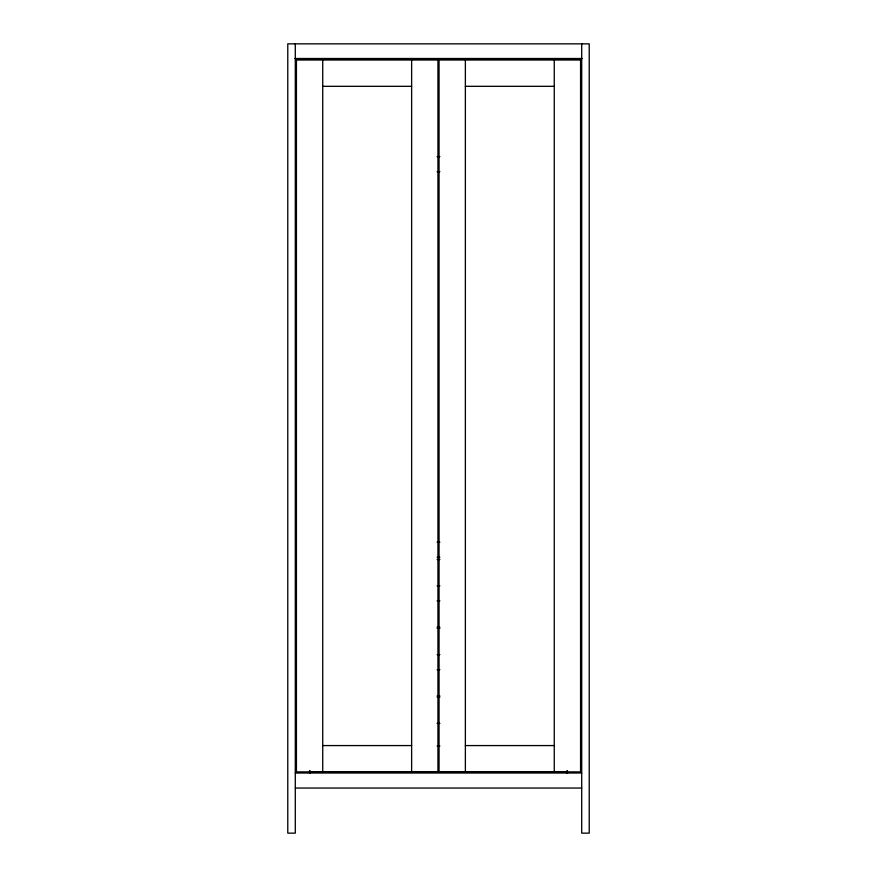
<?xml version="1.0" encoding="UTF-8"?>
<svg xmlns="http://www.w3.org/2000/svg" width="877" height="877" viewBox="0 0 877 877"><rect width="100%" height="100%" fill="white"/><g stroke="black" fill="none" stroke-linecap="round" stroke-linejoin="round"><path stroke-width="1.32" d="M294.924 58.507L582.076 58.507M295.297 58.88L581.703 58.88M322.736 86.319L411.631 86.319M465.369 86.319L554.264 86.319M437.13 156.61L439.87 156.61M437.13 171.64L439.87 171.64M437.13 542.238L439.87 542.238M437.13 557.268L439.87 557.268M437.13 559.526L439.87 559.526M437.13 585.836L439.87 585.836M437.13 600.866L439.87 600.866M437.13 627.176L439.87 627.176M437.13 628.305L439.87 628.305M437.13 654.615L439.87 654.615M437.13 669.655L439.87 669.655M437.13 695.965L439.87 695.965M437.13 697.094L439.87 697.094M437.13 723.404L439.87 723.404M322.736 745.571L411.631 745.571M465.369 745.571L554.264 745.571M437.13 745.954L439.87 745.954M311.083 772.264L565.917 772.264M295.297 773.01L581.703 773.01M295.297 788.05L581.703 788.05M581.703 43.85L581.703 833.15L589.223 833.15L589.223 43.85L287.777 43.85L287.777 833.15L295.297 833.15L295.297 43.85M567.419 770.653L567.419 773.393M567.046 770.653L567.046 773.393M554.264 60.009L554.264 771.881M465.369 60.009L465.369 771.881M411.631 60.009L411.631 771.881M322.736 60.009L322.736 771.881M309.954 770.653L309.954 773.393M309.581 770.653L309.581 773.393M437.941 60.009L296.426 60.009L296.426 771.881L437.941 771.881L437.941 60.009M580.574 60.009L439.059 60.009L439.059 771.881L580.574 771.881L580.574 60.009"/></g></svg>
